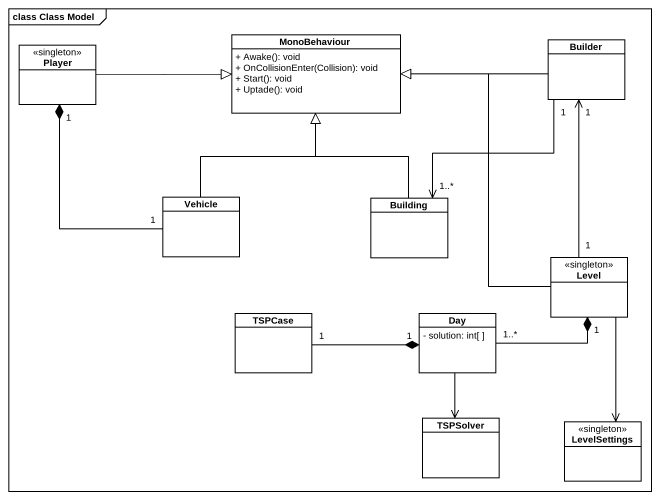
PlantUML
@startuml
mainframe class Class Model
hide circle
hide empty members
skinparam classAttributeIconSize 0
class MonoBehaviour {
  + Awake(): void
  + OnCollisionEnter(Collision): void
  + Start(): void
  + Uptade(): void
}
class Builder
class Player <<singleton>>
class Vehicle
class Building
class Level <<singleton>>
class TSPCase
class Day {
  - solution: int[ ]
}
class TSPSolver
class LevelSettings <<singleton>>
Builder -left-|> MonoBehaviour
Builder "1" --> "1..*" Building
Player -right-|> MonoBehaviour
Vehicle -up-|> MonoBehaviour
Vehicle "1" -up-* "1" Player
Building -up-|> MonoBehaviour
Level -up-|> MonoBehaviour
Level "1" -up-> "1" Builder
Level --> LevelSettings
TSPCase "1" -right-* "1" Day
Day "1..*" -right-* "1" Level
Day --> TSPSolver
@enduml
